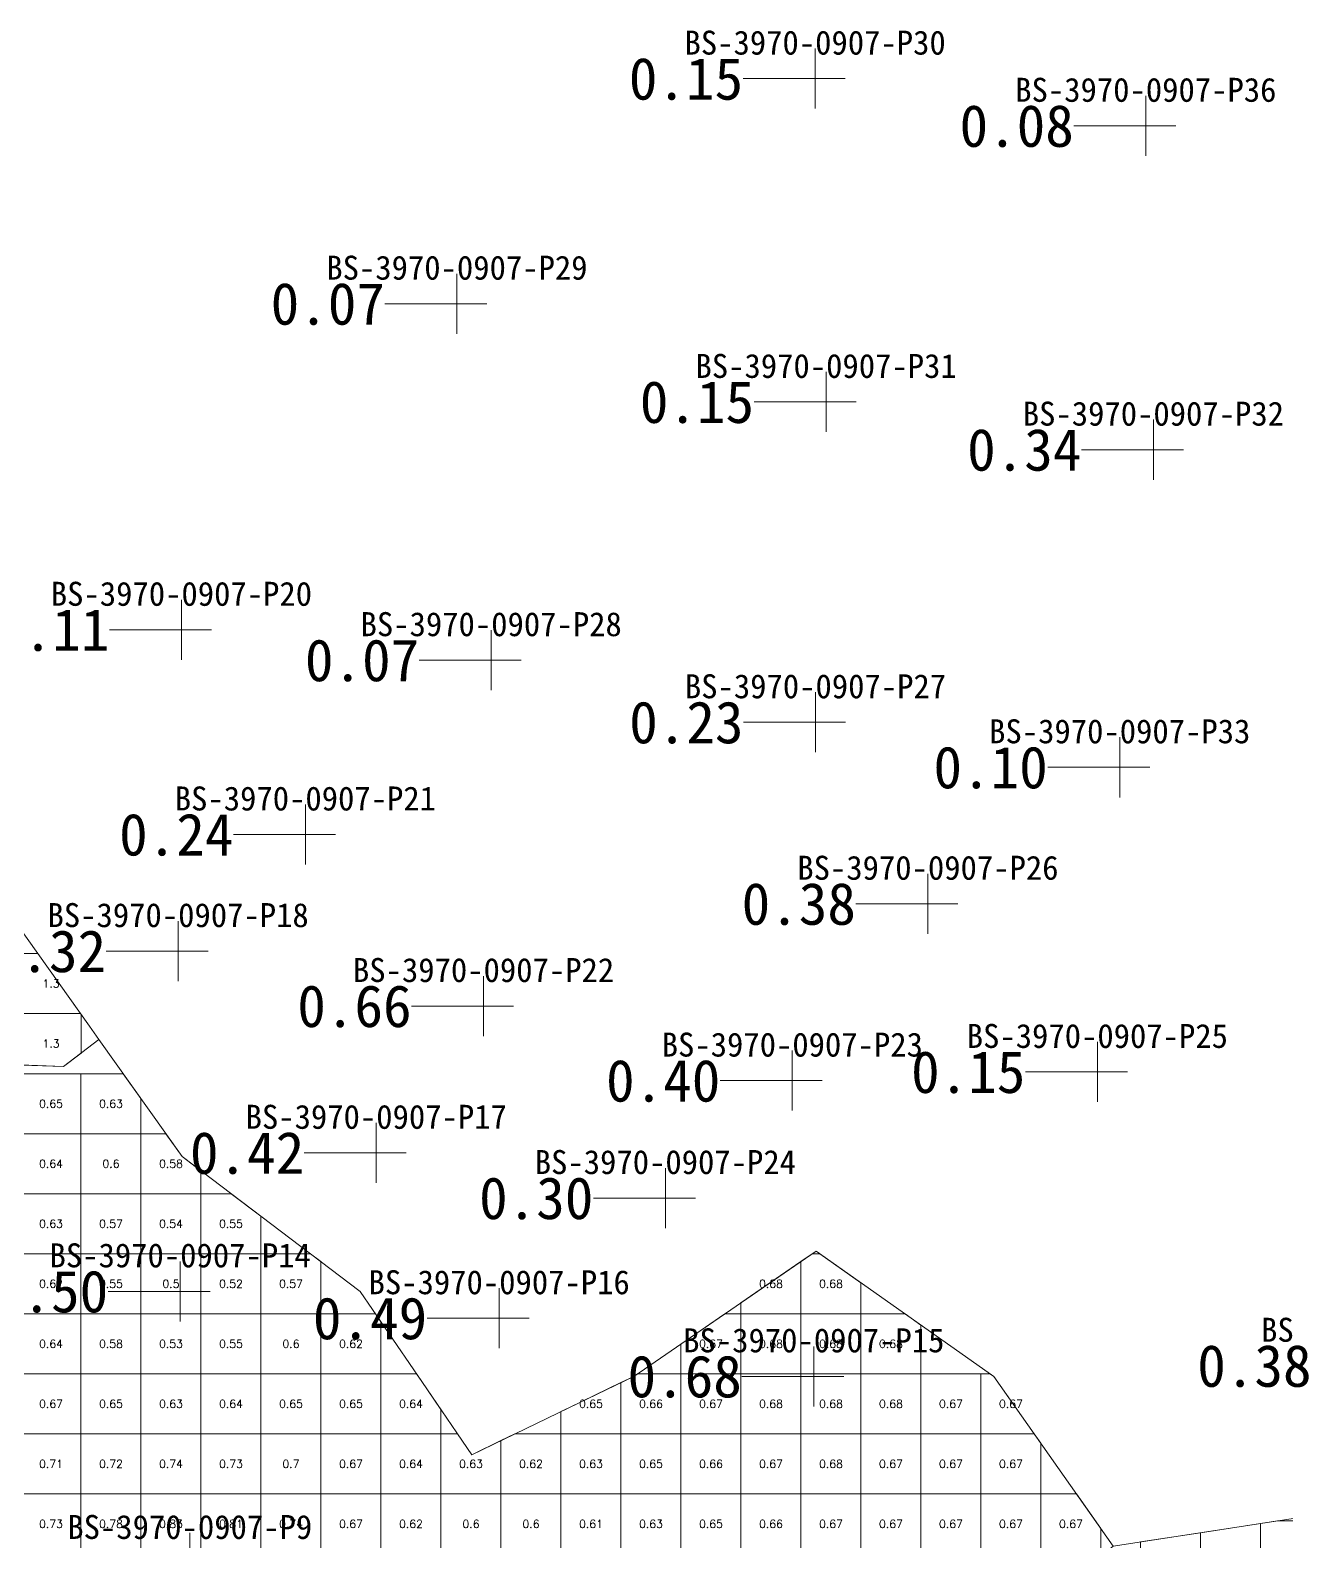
# Model space of a CAD drawing. Header units: inches. Extents: x 469759 to 470079, y 4349683 to 4349873.
# Drawn here: x 469947.84 to 469968.78, y 4349733.58 to 4349758.76 of the extents above; entities that cross this region are included whole.
import ezdxf
from ezdxf.enums import TextEntityAlignment as Align

# ---------------------------------------------------------------- set-up
doc = ezdxf.new("R2010")
doc.units = ezdxf.units.IN
doc.header["$MEASUREMENT"] = 0
for name, color, linetype, lineweight in [('0.500-1.000', 7, 'Continuous', 0), ('1.000-1.500', 7, 'Continuous', 0), ('孔口文字', 7, 'Continuous', 0), ('点', 7, 'Continuous', 0), ('爆区方格网', 7, 'Continuous', 0), ('线条', 7, 'Continuous', 0), ('钻孔', 7, 'Continuous', 0)]:
    doc.layers.add(name, color=color, linetype=linetype, lineweight=lineweight)
doc.styles.add('3dmine_textStyle_1', font='txt.shx', dxfattribs={"height": 1, "bigfont": 'gbcbig.shx'})
doc.styles.add('3dmine_textStyle_3', font='SimSun.ttf', dxfattribs={"height": 1})

msp = doc.modelspace()

# ---------------------------------------------------------------- hatches: boundary and pattern name
at = {"layer": '钻孔', "linetype": 'Continuous', "lineweight": 0, "true_color": 0x808080, "extrusion": (0, 1, 0)}
for points in [[(-469961.92, 3960.07), (-469960.92, 3960.07), (-469960.92, 3972.07), (-469961.92, 3972.07)], [(-469967.432, 3959.881), (-469966.432, 3959.881), (-469966.432, 3971.881), (-469967.432, 3971.881)], [(-469955.95, 3959.831), (-469954.95, 3959.831), (-469954.95, 3971.831), (-469955.95, 3971.831)], [(-469962.103, 3959.932), (-469961.103, 3959.932), (-469961.103, 3971.932), (-469962.103, 3971.932)], [(-469967.558, 3959.751), (-469966.558, 3959.751), (-469966.558, 3971.751), (-469967.558, 3971.751)], [(-469951.358, 3959.786), (-469950.358, 3959.786), (-469950.358, 3971.786), (-469951.358, 3971.786)], [(-469956.521, 3960.043), (-469955.521, 3960.043), (-469955.521, 3972.043), (-469956.521, 3972.043)], [(-469961.926, 3959.809), (-469960.926, 3959.809), (-469960.926, 3971.809), (-469961.926, 3971.809)], [(-469966.997, 3959.865), (-469965.997, 3959.865), (-469965.997, 3971.865), (-469966.997, 3971.865)], [(-469953.424, 3959.788), (-469952.424, 3959.788), (-469952.424, 3971.788), (-469953.424, 3971.788)], [(-469963.8, 3959.888), (-469962.8, 3959.888), (-469962.8, 3971.888), (-469963.8, 3971.888)], [(-469951.303, 3959.892), (-469950.303, 3959.892), (-469950.303, 3971.892), (-469951.303, 3971.892)], [(-469966.624, 3959.735), (-469965.624, 3959.735), (-469965.624, 3971.735), (-469966.624, 3971.735)], [(-469961.54, 3960.277), (-469960.54, 3960.277), (-469960.54, 3972.277), (-469961.54, 3972.277)], [(-469954.605, 3959.825), (-469953.605, 3959.825), (-469953.605, 3971.825), (-469954.605, 3971.825)], [(-469959.424, 3960.096), (-469958.424, 3960.096), (-469958.424, 3972.096), (-469959.424, 3972.096)], [(-469956.654, 3959.69), (-469955.654, 3959.69), (-469955.654, 3971.69), (-469956.654, 3971.69)]]:
    msp.add_hatch(color=8, dxfattribs=at).paths.add_polyline_path(points, flags=0)
at = {"layer": '钻孔', "linetype": 'Continuous', "lineweight": 0, "true_color": 0x00ffff, "extrusion": (0, 1, 0)}
for points in [[(-469956.394, 3959.898), (-469955.394, 3959.898), (-469955.394, 3971.898), (-469956.394, 3971.898)], [(-469951.337, 3959.622), (-469950.337, 3959.622), (-469950.337, 3971.622), (-469951.337, 3971.622)], [(-469961.898, 3959.948), (-469960.898, 3959.948), (-469960.898, 3971.948), (-469961.898, 3971.948)]]:
    msp.add_hatch(color=4, dxfattribs=at).paths.add_polyline_path(points, flags=0)

# ---------------------------------------------------------------- linework, layer by layer
at = {"color": 4, "linetype": 'Continuous', "lineweight": 0, "true_color": 0x00ffff, "elevation": 1985.963}
msp.add_lwpolyline([(469973.153, 4349732.408), (469971.088, 4349729.409), (469971.519, 4349727.776), (469968.46, 4349724.612), (469968.636, 4349720.901), (469967.605, 4349718.34), (469970.314, 4349716.603), (469968.57, 4349714.27), (469962.982, 4349716.896), (469960.598, 4349716.278), (469958.095, 4349713.746), (469954.885, 4349715.336), (469951.689, 4349718.375), (469955.859, 4349723.342), (469957.853, 4349725.735), (469962.88, 4349731.064), (469965.889, 4349733.504), (469971.06, 4349734.297), (469973.153, 4349732.408)], dxfattribs=at)
at = {"layer": '0.500-1.000', "color": 4, "linetype": 'Continuous', "lineweight": 0, "true_color": 0x00ffff}
msp.add_lwpolyline([(469942.755, 4349741.707), (469948.39, 4349741.491), (469948.982, 4349741.944), (469950.37, 4349739.993), (469953.337, 4349737.747), (469954.366, 4349736.244), (469955.199, 4349735.026), (469956.817, 4349735.808), (469957.899, 4349736.331), (469960.936, 4349738.417), (469963.898, 4349736.331), (469965.889, 4349733.504), (469962.88, 4349731.064), (469961.503, 4349729.605), (469960.366, 4349728.4), (469957.853, 4349725.735), (469956.989, 4349724.699), (469955.859, 4349723.342), (469953.772, 4349720.857), (469951.686, 4349718.372), (469948.352, 4349719.25), (469946.493, 4349719.739)], dxfattribs=at)
at = {"layer": '1.000-1.500', "color": 4, "linetype": 'Continuous', "lineweight": 0, "true_color": 0x00ffff}
msp.add_lwpolyline([(469947.277, 4349744.339), (469948.824, 4349742.166), (469948.982, 4349741.944), (469948.39, 4349741.491), (469942.755, 4349741.707), (469941.158, 4349743.706), (469942.29, 4349744.356), (469945.358, 4349746.505), (469947.277, 4349744.339)], dxfattribs=at)
at = {"layer": '点', "color": 138, "linetype": 'Continuous', "lineweight": 0, "true_color": 0x004c4c}
for points, elevation in [([(469960.92, 4349757.45), (469960.92, 4349758.45)], 3972.07), ([(469961.42, 4349757.95), (469960.42, 4349757.95)], 3972.07), ([(469966.432, 4349756.664), (469966.432, 4349757.664)], 3971.881), ([(469966.932, 4349757.164), (469965.932, 4349757.164)], 3971.881), ([(469954.95, 4349753.701), (469954.95, 4349754.701)], 3971.831), ([(469955.45, 4349754.201), (469954.45, 4349754.201)], 3971.831), ([(469961.103, 4349752.064), (469961.103, 4349753.064)], 3971.932), ([(469961.603, 4349752.564), (469960.603, 4349752.564)], 3971.932), ([(469966.558, 4349751.269), (469966.558, 4349752.269)], 3971.751), ([(469967.058, 4349751.769), (469966.058, 4349751.769)], 3971.751), ([(469950.358, 4349748.268), (469950.358, 4349749.268)], 3971.786), ([(469950.858, 4349748.768), (469949.858, 4349748.768)], 3971.786), ([(469955.521, 4349747.762), (469955.521, 4349748.762)], 3972.043), ([(469956.021, 4349748.262), (469955.021, 4349748.262)], 3972.043), ([(469960.926, 4349746.727), (469960.926, 4349747.727)], 3971.809), ([(469961.426, 4349747.227), (469960.426, 4349747.227)], 3971.809), ([(469965.997, 4349745.977), (469965.997, 4349746.977)], 3971.865), ([(469966.497, 4349746.477), (469965.497, 4349746.477)], 3971.865), ([(469952.424, 4349744.858), (469952.424, 4349745.858)], 3971.788), ([(469952.924, 4349745.358), (469951.924, 4349745.358)], 3971.788), ([(469962.8, 4349743.704), (469962.8, 4349744.704)], 3971.888), ([(469963.3, 4349744.204), (469962.3, 4349744.204)], 3971.888), ([(469950.303, 4349742.915), (469950.303, 4349743.915)], 3971.892), ([(469950.803, 4349743.415), (469949.803, 4349743.415)], 3971.892), ([(469955.394, 4349742), (469955.394, 4349743)], 3971.898), ([(469955.894, 4349742.5), (469954.894, 4349742.5)], 3971.898), ([(469965.624, 4349740.902), (469965.624, 4349741.902)], 3971.735), ([(469960.54, 4349740.758), (469960.54, 4349741.758)], 3972.277), ([(469966.124, 4349741.402), (469965.124, 4349741.402)], 3971.735), ([(469961.04, 4349741.258), (469960.04, 4349741.258)], 3972.277), ([(469953.605, 4349739.555), (469953.605, 4349740.555)], 3971.825), ([(469954.105, 4349740.055), (469953.105, 4349740.055)], 3971.825), ([(469958.424, 4349738.801), (469958.424, 4349739.801)], 3972.096), ([(469958.924, 4349739.301), (469957.924, 4349739.301)], 3972.096), ([(469950.337, 4349737.247), (469950.337, 4349738.247)], 3971.622), ([(469955.654, 4349736.799), (469955.654, 4349737.799)], 3971.69), ([(469950.837, 4349737.747), (469949.837, 4349737.747)], 3971.622), ([(469956.154, 4349737.299), (469955.154, 4349737.299)], 3971.69), ([(469960.898, 4349735.831), (469960.898, 4349736.831)], 3971.948), ([(469961.398, 4349736.331), (469960.398, 4349736.331)], 3971.948), ([(469950.497, 4349732.722), (469950.497, 4349733.722)], 3971.438)]:
    msp.add_lwpolyline(points, dxfattribs=dict(at, elevation=elevation))
at = {"layer": '爆区方格网', "color": 4, "linetype": 'Continuous', "lineweight": 0, "true_color": 0x00ffff}
for points, elevation in [([(469948.676, 4349742.374), (469947.685, 4349742.374), (469947.685, 4349743.374), (469947.964, 4349743.374), (469948.676, 4349742.374)], 3971.607), ([(469948.685, 4349742.361), (469948.685, 4349741.716), (469948.39, 4349741.491), (469947.685, 4349741.518), (469947.685, 4349742.374), (469948.676, 4349742.374), (469948.685, 4349742.361)], 3971.607), ([(469948.684, 4349740.373), (469947.684, 4349740.373), (469947.684, 4349741.373), (469948.684, 4349741.373), (469948.684, 4349740.373)], 3971.438), ([(469949.684, 4349740.958), (469949.684, 4349740.373), (469948.684, 4349740.373), (469948.684, 4349741.373), (469949.388, 4349741.373), (469949.684, 4349740.958)], 3971.438), ([(469948.684, 4349739.373), (469947.684, 4349739.373), (469947.684, 4349740.373), (469948.684, 4349740.373), (469948.684, 4349739.373)], 3971.438), ([(469949.684, 4349739.373), (469948.684, 4349739.373), (469948.684, 4349740.373), (469949.684, 4349740.373), (469949.684, 4349739.373)], 3971.438), ([(469950.37, 4349739.993), (469950.684, 4349739.756), (469950.684, 4349739.373), (469949.684, 4349739.373), (469949.684, 4349740.373), (469950.1, 4349740.373), (469950.37, 4349739.993)], 3971.438), ([(469948.684, 4349738.373), (469947.684, 4349738.373), (469947.684, 4349739.373), (469948.684, 4349739.373), (469948.684, 4349738.373)], 3971.438), ([(469949.684, 4349738.373), (469948.684, 4349738.373), (469948.684, 4349739.373), (469949.684, 4349739.373), (469949.684, 4349738.373)], 3971.438), ([(469950.684, 4349738.373), (469949.684, 4349738.373), (469949.684, 4349739.373), (469950.684, 4349739.373), (469950.684, 4349738.373)], 3971.438), ([(469951.684, 4349738.999), (469951.684, 4349738.373), (469950.684, 4349738.373), (469950.684, 4349739.373), (469951.189, 4349739.373), (469951.684, 4349738.999)], 3971.438), ([(469948.684, 4349737.373), (469947.684, 4349737.373), (469947.684, 4349738.373), (469948.684, 4349738.373), (469948.684, 4349737.373)], 3971.438), ([(469949.684, 4349737.373), (469948.684, 4349737.373), (469948.684, 4349738.373), (469949.684, 4349738.373), (469949.684, 4349737.373)], 3971.438), ([(469950.684, 4349737.373), (469949.684, 4349737.373), (469949.684, 4349738.373), (469950.684, 4349738.373), (469950.684, 4349737.373)], 3971.438), ([(469951.684, 4349737.373), (469950.684, 4349737.373), (469950.684, 4349738.373), (469951.684, 4349738.373), (469951.684, 4349737.373)], 3971.438), ([(469952.684, 4349738.242), (469952.684, 4349737.373), (469951.684, 4349737.373), (469951.684, 4349738.373), (469952.51, 4349738.373), (469952.684, 4349738.242)], 3971.438), ([(469961.684, 4349737.89), (469961.684, 4349737.373), (469960.684, 4349737.373), (469960.684, 4349738.244), (469960.871, 4349738.373), (469960.998, 4349738.373), (469961.684, 4349737.89)], 3971.438), ([(469960.684, 4349737.373), (469959.684, 4349737.373), (469959.684, 4349737.557), (469960.684, 4349738.244), (469960.684, 4349737.373)], 3971.438), ([(469948.684, 4349736.373), (469947.684, 4349736.373), (469947.684, 4349737.373), (469948.684, 4349737.373), (469948.684, 4349736.373)], 3971.438), ([(469949.684, 4349736.373), (469948.684, 4349736.373), (469948.684, 4349737.373), (469949.684, 4349737.373), (469949.684, 4349736.373)], 3971.438), ([(469950.684, 4349736.373), (469949.684, 4349736.373), (469949.684, 4349737.373), (469950.684, 4349737.373), (469950.684, 4349736.373)], 3971.438), ([(469951.684, 4349736.373), (469950.684, 4349736.373), (469950.684, 4349737.373), (469951.684, 4349737.373), (469951.684, 4349736.373)], 3971.438), ([(469952.684, 4349736.373), (469951.684, 4349736.373), (469951.684, 4349737.373), (469952.684, 4349737.373), (469952.684, 4349736.373)], 3971.438), ([(469953.684, 4349737.241), (469953.684, 4349736.373), (469952.684, 4349736.373), (469952.684, 4349737.373), (469953.593, 4349737.373), (469953.684, 4349737.241)], 3971.438), ([(469959.684, 4349736.373), (469958.684, 4349736.373), (469958.684, 4349736.87), (469959.415, 4349737.373), (469959.684, 4349737.373), (469959.684, 4349736.373)], 3971.438), ([(469960.684, 4349736.373), (469959.684, 4349736.373), (469959.684, 4349737.373), (469960.684, 4349737.373), (469960.684, 4349736.373)], 3971.438), ([(469961.684, 4349736.373), (469960.684, 4349736.373), (469960.684, 4349737.373), (469961.684, 4349737.373), (469961.684, 4349736.373)], 3971.438), ([(469962.684, 4349737.186), (469962.684, 4349736.373), (469961.684, 4349736.373), (469961.684, 4349737.373), (469962.419, 4349737.373), (469962.684, 4349737.186)], 3971.438), ([(469948.684, 4349735.373), (469947.684, 4349735.373), (469947.684, 4349736.373), (469948.684, 4349736.373), (469948.684, 4349735.373)], 3971.438), ([(469949.684, 4349735.373), (469948.684, 4349735.373), (469948.684, 4349736.373), (469949.684, 4349736.373), (469949.684, 4349735.373)], 3971.438), ([(469950.684, 4349735.373), (469949.684, 4349735.373), (469949.684, 4349736.373), (469950.684, 4349736.373), (469950.684, 4349735.373)], 3971.438), ([(469951.684, 4349735.373), (469950.684, 4349735.373), (469950.684, 4349736.373), (469951.684, 4349736.373), (469951.684, 4349735.373)], 3971.438), ([(469952.684, 4349735.373), (469951.684, 4349735.373), (469951.684, 4349736.373), (469952.684, 4349736.373), (469952.684, 4349735.373)], 3971.438), ([(469953.684, 4349735.373), (469952.684, 4349735.373), (469952.684, 4349736.373), (469953.684, 4349736.373), (469953.684, 4349735.373)], 3971.438), ([(469954.366, 4349736.244), (469954.684, 4349735.78), (469954.684, 4349735.373), (469953.684, 4349735.373), (469953.684, 4349736.373), (469954.278, 4349736.373), (469954.366, 4349736.244)], 3971.438), ([(469958.684, 4349735.373), (469957.684, 4349735.373), (469957.684, 4349736.227), (469957.899, 4349736.331), (469957.959, 4349736.373), (469958.684, 4349736.373), (469958.684, 4349735.373)], 3971.438), ([(469959.684, 4349735.373), (469958.684, 4349735.373), (469958.684, 4349736.373), (469959.684, 4349736.373), (469959.684, 4349735.373)], 3971.438), ([(469960.684, 4349735.373), (469959.684, 4349735.373), (469959.684, 4349736.373), (469960.684, 4349736.373), (469960.684, 4349735.373)], 3971.438), ([(469961.684, 4349735.373), (469960.684, 4349735.373), (469960.684, 4349736.373), (469961.684, 4349736.373), (469961.684, 4349735.373)], 3971.438), ([(469962.684, 4349735.373), (469961.684, 4349735.373), (469961.684, 4349736.373), (469962.684, 4349736.373), (469962.684, 4349735.373)], 3971.438), ([(469963.684, 4349735.373), (469962.684, 4349735.373), (469962.684, 4349736.373), (469963.684, 4349736.373), (469963.684, 4349735.373)], 3971.438), ([(469963.898, 4349736.331), (469964.573, 4349735.373), (469963.684, 4349735.373), (469963.684, 4349736.373), (469963.839, 4349736.373), (469963.898, 4349736.331)], 3971.438), ([(469957.684, 4349735.373), (469956.684, 4349735.373), (469956.684, 4349735.744), (469956.817, 4349735.808), (469957.684, 4349736.227), (469957.684, 4349735.373)], 3971.438), ([(469948.684, 4349734.373), (469947.684, 4349734.373), (469947.684, 4349735.373), (469948.684, 4349735.373), (469948.684, 4349734.373)], 3971.438), ([(469949.684, 4349734.373), (469948.684, 4349734.373), (469948.684, 4349735.373), (469949.684, 4349735.373), (469949.684, 4349734.373)], 3971.438), ([(469950.684, 4349734.373), (469949.684, 4349734.373), (469949.684, 4349735.373), (469950.684, 4349735.373), (469950.684, 4349734.373)], 3971.438), ([(469951.684, 4349734.373), (469950.684, 4349734.373), (469950.684, 4349735.373), (469951.684, 4349735.373), (469951.684, 4349734.373)], 3971.438), ([(469952.684, 4349734.373), (469951.684, 4349734.373), (469951.684, 4349735.373), (469952.684, 4349735.373), (469952.684, 4349734.373)], 3971.438), ([(469953.684, 4349734.373), (469952.684, 4349734.373), (469952.684, 4349735.373), (469953.684, 4349735.373), (469953.684, 4349734.373)], 3971.438), ([(469954.684, 4349734.373), (469953.684, 4349734.373), (469953.684, 4349735.373), (469954.684, 4349735.373), (469954.684, 4349734.373)], 3971.438), ([(469955.199, 4349735.026), (469955.684, 4349735.261), (469955.684, 4349734.373), (469954.684, 4349734.373), (469954.684, 4349735.373), (469954.962, 4349735.373), (469955.199, 4349735.026)], 3971.438), ([(469956.684, 4349734.373), (469955.684, 4349734.373), (469955.684, 4349735.261), (469955.916, 4349735.373), (469956.684, 4349735.373), (469956.684, 4349734.373)], 3971.438), ([(469957.684, 4349734.373), (469956.684, 4349734.373), (469956.684, 4349735.373), (469957.684, 4349735.373), (469957.684, 4349734.373)], 3971.438), ([(469958.684, 4349734.373), (469957.684, 4349734.373), (469957.684, 4349735.373), (469958.684, 4349735.373), (469958.684, 4349734.373)], 3971.438), ([(469959.684, 4349734.373), (469958.684, 4349734.373), (469958.684, 4349735.373), (469959.684, 4349735.373), (469959.684, 4349734.373)], 3971.438), ([(469960.684, 4349734.373), (469959.684, 4349734.373), (469959.684, 4349735.373), (469960.684, 4349735.373), (469960.684, 4349734.373)], 3971.438), ([(469961.684, 4349734.373), (469960.684, 4349734.373), (469960.684, 4349735.373), (469961.684, 4349735.373), (469961.684, 4349734.373)], 3971.438), ([(469962.684, 4349734.373), (469961.684, 4349734.373), (469961.684, 4349735.373), (469962.684, 4349735.373), (469962.684, 4349734.373)], 3971.438), ([(469963.684, 4349734.373), (469962.684, 4349734.373), (469962.684, 4349735.373), (469963.684, 4349735.373), (469963.684, 4349734.373)], 3971.438), ([(469964.684, 4349735.216), (469964.684, 4349734.373), (469963.684, 4349734.373), (469963.684, 4349735.373), (469964.573, 4349735.373), (469964.684, 4349735.216)], 3971.438), ([(469948.684, 4349733.373), (469947.684, 4349733.373), (469947.684, 4349734.373), (469948.684, 4349734.373), (469948.684, 4349733.373)], 3971.438), ([(469949.684, 4349733.373), (469948.684, 4349733.373), (469948.684, 4349734.373), (469949.684, 4349734.373), (469949.684, 4349733.373)], 3971.438), ([(469950.684, 4349733.373), (469949.684, 4349733.373), (469949.684, 4349734.373), (469950.684, 4349734.373), (469950.684, 4349733.373)], 3971.438), ([(469951.684, 4349733.373), (469950.684, 4349733.373), (469950.684, 4349734.373), (469951.684, 4349734.373), (469951.684, 4349733.373)], 3971.438), ([(469952.684, 4349733.373), (469951.684, 4349733.373), (469951.684, 4349734.373), (469952.684, 4349734.373), (469952.684, 4349733.373)], 3971.438), ([(469953.684, 4349733.373), (469952.684, 4349733.373), (469952.684, 4349734.373), (469953.684, 4349734.373), (469953.684, 4349733.373)], 3971.438), ([(469954.684, 4349733.373), (469953.684, 4349733.373), (469953.684, 4349734.373), (469954.684, 4349734.373), (469954.684, 4349733.373)], 3971.438), ([(469955.684, 4349733.373), (469954.684, 4349733.373), (469954.684, 4349734.373), (469955.684, 4349734.373), (469955.684, 4349733.373)], 3971.438), ([(469956.684, 4349733.373), (469955.684, 4349733.373), (469955.684, 4349734.373), (469956.684, 4349734.373), (469956.684, 4349733.373)], 3971.438), ([(469957.684, 4349733.373), (469956.684, 4349733.373), (469956.684, 4349734.373), (469957.684, 4349734.373), (469957.684, 4349733.373)], 3971.438), ([(469958.684, 4349733.373), (469957.684, 4349733.373), (469957.684, 4349734.373), (469958.684, 4349734.373), (469958.684, 4349733.373)], 3971.438), ([(469959.684, 4349733.373), (469958.684, 4349733.373), (469958.684, 4349734.373), (469959.684, 4349734.373), (469959.684, 4349733.373)], 3971.438), ([(469960.684, 4349733.373), (469959.684, 4349733.373), (469959.684, 4349734.373), (469960.684, 4349734.373), (469960.684, 4349733.373)], 3971.438), ([(469961.684, 4349733.373), (469960.684, 4349733.373), (469960.684, 4349734.373), (469961.684, 4349734.373), (469961.684, 4349733.373)], 3971.438), ([(469962.684, 4349733.373), (469961.684, 4349733.373), (469961.684, 4349734.373), (469962.684, 4349734.373), (469962.684, 4349733.373)], 3971.438), ([(469963.684, 4349733.373), (469962.684, 4349733.373), (469962.684, 4349734.373), (469963.684, 4349734.373), (469963.684, 4349733.373)], 3971.438), ([(469964.684, 4349733.373), (469963.684, 4349733.373), (469963.684, 4349734.373), (469964.684, 4349734.373), (469964.684, 4349733.373)], 3971.438), ([(469965.684, 4349733.795), (469965.684, 4349733.373), (469964.684, 4349733.373), (469964.684, 4349734.373), (469965.277, 4349734.373), (469965.684, 4349733.795)], 3971.438), ([(469968.344, 4349732.924), (469967.344, 4349732.924), (469967.344, 4349733.727), (469968.344, 4349733.88), (469968.344, 4349732.924)], 3971.501), ([(469969.344, 4349732.924), (469968.344, 4349732.924), (469968.344, 4349733.88), (469968.627, 4349733.924), (469969.344, 4349733.924), (469969.344, 4349732.924)], 3971.501), ([(469967.344, 4349732.924), (469966.344, 4349732.924), (469966.344, 4349733.574), (469967.344, 4349733.727), (469967.344, 4349732.924)], 3971.501)]:
    msp.add_lwpolyline(points, dxfattribs=dict(at, elevation=elevation))
at = {"layer": '线条', "color": 138, "linetype": 'Continuous', "lineweight": 0, "true_color": 0x004c4c}
for points, elevation in [([(469960.92, 4349757.95), (469960.92, 4349757.95), (469960.92, 4349757.95)], 3972.07), ([(469966.432, 4349757.164), (469966.432, 4349757.164), (469966.432, 4349757.164)], 3971.881), ([(469954.95, 4349754.201), (469954.95, 4349754.201), (469954.95, 4349754.201)], 3971.831), ([(469961.103, 4349752.564), (469961.103, 4349752.564), (469961.103, 4349752.564)], 3971.932), ([(469966.558, 4349751.769), (469966.558, 4349751.769), (469966.558, 4349751.769)], 3971.751), ([(469950.358, 4349748.768), (469950.358, 4349748.768), (469950.358, 4349748.768)], 3971.786), ([(469955.521, 4349748.262), (469955.521, 4349748.262), (469955.521, 4349748.262)], 3972.043), ([(469960.926, 4349747.227), (469960.926, 4349747.227), (469960.926, 4349747.227)], 3971.809), ([(469965.997, 4349746.477), (469965.997, 4349746.477), (469965.997, 4349746.477)], 3971.865), ([(469952.424, 4349745.358), (469952.424, 4349745.358), (469952.424, 4349745.358)], 3971.788), ([(469962.8, 4349744.204), (469962.8, 4349744.204), (469962.8, 4349744.204)], 3971.888), ([(469950.303, 4349743.415), (469950.303, 4349743.415), (469950.303, 4349743.415)], 3971.892), ([(469955.394, 4349742.5), (469955.394, 4349742.5), (469955.394, 4349742.5)], 3971.898), ([(469965.624, 4349741.402), (469965.624, 4349741.402), (469965.624, 4349741.402)], 3971.735), ([(469960.54, 4349741.258), (469960.54, 4349741.258), (469960.54, 4349741.258)], 3972.277), ([(469953.605, 4349740.055), (469953.605, 4349740.055), (469953.605, 4349740.055)], 3971.825), ([(469958.424, 4349739.301), (469958.424, 4349739.301), (469958.424, 4349739.301)], 3972.096), ([(469950.337, 4349737.747), (469950.337, 4349737.747), (469950.337, 4349737.747)], 3971.622), ([(469955.654, 4349737.299), (469955.654, 4349737.299), (469955.654, 4349737.299)], 3971.69), ([(469960.898, 4349736.331), (469960.898, 4349736.331), (469960.898, 4349736.331)], 3971.948)]:
    msp.add_lwpolyline(points, dxfattribs=dict(at, elevation=elevation))
at = {"layer": '钻孔', "color": 8, "linetype": 'Continuous', "lineweight": 0, "true_color": 0x808080}
for points, elevation in [([(469960.92, 4349757.95), (469959.72, 4349757.95)], 3972.07), ([(469960.92, 4349757.95), (469959.72, 4349757.95)], 3960.07), ([(469966.432, 4349757.164), (469965.232, 4349757.164)], 3971.881), ([(469966.432, 4349757.164), (469965.232, 4349757.164)], 3959.881), ([(469954.95, 4349754.201), (469953.75, 4349754.201)], 3971.831), ([(469954.95, 4349754.201), (469953.75, 4349754.201)], 3959.831), ([(469961.103, 4349752.564), (469959.903, 4349752.564)], 3971.932), ([(469961.103, 4349752.564), (469959.903, 4349752.564)], 3959.932), ([(469966.558, 4349751.769), (469965.358, 4349751.769)], 3971.751), ([(469966.558, 4349751.769), (469965.358, 4349751.769)], 3959.751), ([(469950.358, 4349748.768), (469949.158, 4349748.768)], 3971.786), ([(469950.358, 4349748.768), (469949.158, 4349748.768)], 3959.786), ([(469955.521, 4349748.262), (469954.321, 4349748.262)], 3972.043), ([(469955.521, 4349748.262), (469954.321, 4349748.262)], 3960.043), ([(469960.926, 4349747.227), (469959.726, 4349747.227)], 3971.809), ([(469960.926, 4349747.227), (469959.726, 4349747.227)], 3959.809), ([(469965.997, 4349746.477), (469964.797, 4349746.477)], 3971.865), ([(469965.997, 4349746.477), (469964.797, 4349746.477)], 3959.865), ([(469952.424, 4349745.358), (469951.224, 4349745.358)], 3971.788), ([(469952.424, 4349745.358), (469951.224, 4349745.358)], 3959.788), ([(469962.8, 4349744.204), (469961.6, 4349744.204)], 3971.888), ([(469962.8, 4349744.204), (469961.6, 4349744.204)], 3959.888), ([(469950.303, 4349743.415), (469949.103, 4349743.415)], 3971.892), ([(469950.303, 4349743.415), (469949.103, 4349743.415)], 3959.892), ([(469965.624, 4349741.402), (469964.424, 4349741.402)], 3971.735), ([(469965.624, 4349741.402), (469964.424, 4349741.402)], 3959.735), ([(469960.54, 4349741.258), (469959.34, 4349741.258)], 3972.277), ([(469960.54, 4349741.258), (469959.34, 4349741.258)], 3960.277), ([(469953.605, 4349740.055), (469952.405, 4349740.055)], 3971.825), ([(469953.605, 4349740.055), (469952.405, 4349740.055)], 3959.825), ([(469958.424, 4349739.301), (469957.224, 4349739.301)], 3972.096), ([(469958.424, 4349739.301), (469957.224, 4349739.301)], 3960.096), ([(469955.654, 4349737.299), (469954.454, 4349737.299)], 3971.69), ([(469955.654, 4349737.299), (469954.454, 4349737.299)], 3959.69)]:
    msp.add_lwpolyline(points, dxfattribs=dict(at, elevation=elevation))
at = {"layer": '钻孔', "color": 4, "linetype": 'Continuous', "lineweight": 0, "true_color": 0x00ffff}
for points, elevation in [([(469955.394, 4349742.5), (469954.194, 4349742.5)], 3971.898), ([(469955.394, 4349742.5), (469954.194, 4349742.5)], 3959.898), ([(469950.337, 4349737.747), (469949.137, 4349737.747)], 3971.622), ([(469950.337, 4349737.747), (469949.137, 4349737.747)], 3959.622), ([(469960.898, 4349736.331), (469959.698, 4349736.331)], 3971.948), ([(469960.898, 4349736.331), (469959.698, 4349736.331)], 3959.948)]:
    msp.add_lwpolyline(points, dxfattribs=dict(at, elevation=elevation))

# ---------------------------------------------------------------- texts
at = {"color": 4, "linetype": 'Continuous', "lineweight": 0, "true_color": 0x00ffff, "style": '3dmine_textStyle_1'}
for s, p in [('1.3', (469948.185, 4349742.874, 3971.607)), ('1.3', (469948.185, 4349741.874, 3971.607)), ('0.65', (469948.184, 4349740.873, 3971.438)), ('0.63', (469949.184, 4349740.873, 3971.438)), ('0.64', (469948.184, 4349739.873, 3971.438)), ('0.6', (469949.184, 4349739.873, 3971.438)), ('0.58', (469950.184, 4349739.873, 3971.438)), ('0.63', (469948.184, 4349738.873, 3971.438)), ('0.57', (469949.184, 4349738.873, 3971.438)), ('0.54', (469950.184, 4349738.873, 3971.438)), ('0.55', (469951.184, 4349738.873, 3971.438)), ('0.62', (469948.184, 4349737.873, 3971.438)), ('0.55', (469949.184, 4349737.873, 3971.438)), ('0.5', (469950.184, 4349737.873, 3971.438)), ('0.52', (469951.184, 4349737.873, 3971.438)), ('0.57', (469952.184, 4349737.873, 3971.438)), ('0.68', (469960.184, 4349737.873, 3971.438)), ('0.68', (469961.184, 4349737.873, 3971.438)), ('0.64', (469948.184, 4349736.873, 3971.438)), ('0.58', (469949.184, 4349736.873, 3971.438)), ('0.53', (469950.184, 4349736.873, 3971.438)), ('0.55', (469951.184, 4349736.873, 3971.438)), ('0.6', (469952.184, 4349736.873, 3971.438)), ('0.62', (469953.184, 4349736.873, 3971.438)), ('0.67', (469959.184, 4349736.873, 3971.438)), ('0.68', (469960.184, 4349736.873, 3971.438)), ('0.68', (469961.184, 4349736.873, 3971.438)), ('0.68', (469962.184, 4349736.873, 3971.438)), ('0.67', (469948.184, 4349735.873, 3971.438)), ('0.65', (469949.184, 4349735.873, 3971.438)), ('0.63', (469950.184, 4349735.873, 3971.438)), ('0.64', (469951.184, 4349735.873, 3971.438)), ('0.65', (469952.184, 4349735.873, 3971.438)), ('0.65', (469953.184, 4349735.873, 3971.438)), ('0.64', (469954.184, 4349735.873, 3971.438)), ('0.65', (469957.184, 4349735.873, 3971.438)), ('0.66', (469958.184, 4349735.873, 3971.438)), ('0.67', (469959.184, 4349735.873, 3971.438)), ('0.68', (469960.184, 4349735.873, 3971.438)), ('0.68', (469961.184, 4349735.873, 3971.438)), ('0.68', (469962.184, 4349735.873, 3971.438)), ('0.67', (469963.184, 4349735.873, 3971.438)), ('0.67', (469964.184, 4349735.873, 3971.438)), ('0.71', (469948.184, 4349734.873, 3971.438)), ('0.72', (469949.184, 4349734.873, 3971.438)), ('0.74', (469950.184, 4349734.873, 3971.438)), ('0.73', (469951.184, 4349734.873, 3971.438)), ('0.7', (469952.184, 4349734.873, 3971.438)), ('0.67', (469953.184, 4349734.873, 3971.438)), ('0.64', (469954.184, 4349734.873, 3971.438)), ('0.63', (469955.184, 4349734.873, 3971.438)), ('0.62', (469956.184, 4349734.873, 3971.438)), ('0.63', (469957.184, 4349734.873, 3971.438)), ('0.65', (469958.184, 4349734.873, 3971.438)), ('0.66', (469959.184, 4349734.873, 3971.438)), ('0.67', (469960.184, 4349734.873, 3971.438)), ('0.68', (469961.184, 4349734.873, 3971.438)), ('0.67', (469962.184, 4349734.873, 3971.438)), ('0.67', (469963.184, 4349734.873, 3971.438)), ('0.67', (469964.184, 4349734.873, 3971.438)), ('0.73', (469948.184, 4349733.873, 3971.438)), ('0.78', (469949.184, 4349733.873, 3971.438)), ('0.83', (469950.184, 4349733.873, 3971.438)), ('0.81', (469951.184, 4349733.873, 3971.438)), ('0.74', (469952.184, 4349733.873, 3971.438)), ('0.67', (469953.184, 4349733.873, 3971.438)), ('0.62', (469954.184, 4349733.873, 3971.438)), ('0.6', (469955.184, 4349733.873, 3971.438)), ('0.6', (469956.184, 4349733.873, 3971.438)), ('0.61', (469957.184, 4349733.873, 3971.438)), ('0.63', (469958.184, 4349733.873, 3971.438)), ('0.65', (469959.184, 4349733.873, 3971.438)), ('0.66', (469960.184, 4349733.873, 3971.438)), ('0.67', (469961.184, 4349733.873, 3971.438)), ('0.67', (469962.184, 4349733.873, 3971.438)), ('0.67', (469963.184, 4349733.873, 3971.438)), ('0.67', (469964.184, 4349733.873, 3971.438)), ('0.67', (469965.184, 4349733.873, 3971.438))]:
    msp.add_text(s, height=0.1333, dxfattribs=at).set_placement(p, align=Align.MIDDLE_CENTER)
at = {"layer": '孔口文字', "color": 138, "linetype": 'Continuous', "lineweight": 0, "true_color": 0x004c4c, "style": '3dmine_textStyle_3'}
for s, p in [('BS-3970-0907-P30', (469960.92, 4349758.35, 3972.07)), ('BS-3970-0907-P36', (469966.432, 4349757.564, 3971.881)), ('BS-3970-0907-P29', (469954.95, 4349754.601, 3971.831)), ('BS-3970-0907-P31', (469961.103, 4349752.964, 3971.932)), ('BS-3970-0907-P32', (469966.558, 4349752.169, 3971.751)), ('BS-3970-0907-P20', (469950.358, 4349749.168, 3971.786)), ('BS-3970-0907-P28', (469955.521, 4349748.662, 3972.043)), ('BS-3970-0907-P27', (469960.926, 4349747.627, 3971.809)), ('BS-3970-0907-P33', (469965.997, 4349746.877, 3971.865)), ('BS-3970-0907-P21', (469952.424, 4349745.758, 3971.788)), ('BS-3970-0907-P26', (469962.8, 4349744.604, 3971.888)), ('BS-3970-0907-P18', (469950.303, 4349743.815, 3971.892)), ('BS-3970-0907-P22', (469955.394, 4349742.9, 3971.898)), ('BS-3970-0907-P23', (469960.54, 4349741.658, 3972.277)), ('BS-3970-0907-P25', (469965.624, 4349741.802, 3971.735)), ('BS-3970-0907-P17', (469953.605, 4349740.455, 3971.825)), ('BS-3970-0907-P24', (469958.424, 4349739.701, 3972.096)), ('BS-3970-0907-P14', (469950.337, 4349738.147, 3971.622)), ('BS-3970-0907-P16', (469955.654, 4349737.699, 3971.69)), ('BS-3970-0903-P5', (469970.394, 4349736.907, 3971.247)), ('BS-3970-0907-P15', (469960.898, 4349736.731, 3971.948)), ('BS-3970-0907-P9', (469950.497, 4349733.622, 3971.438))]:
    msp.add_text(s, height=0.4, dxfattribs=at).set_placement(p, align=Align.CENTER)
at = {"layer": '钻孔', "color": 8, "linetype": 'Continuous', "lineweight": 0, "true_color": 0x808080, "style": '3dmine_textStyle_3'}
for s, p in [('0.15', (469959.72, 4349757.95, 3972.07)), ('0.08', (469965.232, 4349757.164, 3971.881)), ('0.07', (469953.75, 4349754.201, 3971.831)), ('0.15', (469959.903, 4349752.564, 3971.932)), ('0.34', (469965.358, 4349751.769, 3971.751)), ('0.11', (469949.158, 4349748.768, 3971.786)), ('0.07', (469954.321, 4349748.262, 3972.043)), ('0.23', (469959.726, 4349747.227, 3971.809)), ('0.10', (469964.797, 4349746.477, 3971.865)), ('0.24', (469951.224, 4349745.358, 3971.788)), ('0.38', (469961.6, 4349744.204, 3971.888)), ('0.32', (469949.103, 4349743.415, 3971.892)), ('0.40', (469959.34, 4349741.258, 3972.277)), ('0.15', (469964.424, 4349741.402, 3971.735)), ('0.42', (469952.405, 4349740.055, 3971.825)), ('0.30', (469957.224, 4349739.301, 3972.096)), ('0.49', (469954.454, 4349737.299, 3971.69)), ('0.38', (469969.194, 4349736.507, 3971.247))]:
    msp.add_text(s, height=0.7, dxfattribs=at).set_placement(p, align=Align.MIDDLE_RIGHT)
at = {"layer": '钻孔', "color": 4, "linetype": 'Continuous', "lineweight": 0, "true_color": 0x00ffff, "style": '3dmine_textStyle_3'}
for s, p in [('0.66', (469954.194, 4349742.5, 3971.898)), ('0.50', (469949.137, 4349737.747, 3971.622)), ('0.68', (469959.698, 4349736.331, 3971.948))]:
    msp.add_text(s, height=0.7, dxfattribs=at).set_placement(p, align=Align.MIDDLE_RIGHT)

doc.saveas('drawing.dxf')
